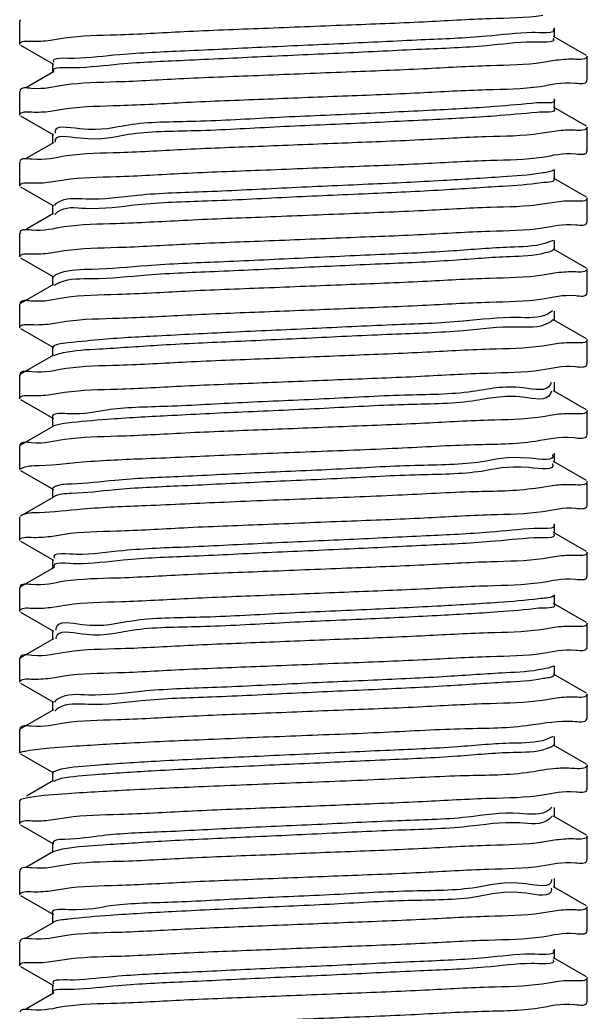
# Model space of a CAD drawing. Extents: x 1635833 to 4277885, y 16914845 to 35313750.
# Drawn here: x 2209550.2 to 2209620, y 17885296.6 to 17885418.8 of the extents above; entities that cross this region are included whole.
import ezdxf

# ---------------------------------------------------------------- set-up
doc = ezdxf.new("R2010")
doc.units = 0
doc.header["$LTSCALE"] = 1000
doc.header["$MEASUREMENT"] = 0
doc.layers.add('02___PRT_ALL_AXES', color=7, linetype='Continuous')

# ---------------------------------------------------------------- blocks, each defined once
blk = doc.blocks.new('抗震大样1')
at = {"color": 133, "linetype": 'Continuous'}
for p, q in [((2274.636346202344, -232.7814993101638), (2274.518388000317, -232.9179751425982)), ((2368.461458018515, -235.8258686561603), (2368.461458018515, -234.1642152217682)), ((2274.636397464201, -237.2086142390035), (2280.407731038053, -240.5496290263254)), ((2279.889323787298, -236.3418837999925), (2282.344727182295, -235.9455902902409)), ((2374.099636197556, -239.0126997099724), (2368.328203757294, -235.6716277182568)), ((2280.274524339009, -240.3954156229738), (2280.274524339009, -242.0570690559689)), ((2368.847419400699, -239.8809700869024), (2366.416844846681, -240.2737997525837)), ((2280.407778643072, -241.9028281196952), (2275.683763256762, -244.6377085773274)), ((2374.099584935233, -243.4398146402091), (2374.217594399583, -243.3033091467805)), ((2274.636346202344, -245.2439001109451), (2274.518388000317, -245.3803759431466)), ((2368.461458018515, -248.2882694669534), (2368.461458018515, -246.6266160225496)), ((2279.898653596174, -248.8268709541298), (2282.721189972013, -248.3804434572812)), ((2374.099636197556, -251.4751005107537), (2368.328203757294, -248.1340285192709)), ((2274.636397464201, -249.6710150397848), (2280.407731038053, -253.0120298271067)), ((2280.274524339009, -252.857816423988), (2280.274524339009, -254.5194698669948)), ((2368.836187456269, -252.3157877693884), (2365.956729105208, -252.7698394800536)), ((2280.407778643072, -254.3652289204765), (2275.683763256762, -257.1001093778759)), ((2374.099584935233, -255.9022154409904), (2374.217594399583, -255.7657099477947)), ((2274.636346202344, -257.7063009117264), (2274.518388000317, -257.842776743928)), ((2368.461458018515, -260.7506702677347), (2368.461458018515, -259.0890168235637)), ((2279.88794170646, -261.2637460518163), (2282.298624316696, -260.8738066791557)), ((2374.099636197556, -263.9375013117678), (2368.328203757294, -260.5964293200523)), ((2274.636397464201, -262.1334158405662), (2280.407731038053, -265.4744306278881)), ((2368.846149278339, -264.8031871011481), (2366.373408768792, -265.2018149832729)), ((2280.407778643072, -266.8276297212578), (2275.683763256762, -269.5625101786572)), ((2280.274524339009, -265.3202172247693), (2280.274524339009, -266.9818706675433)), ((2280.837812892161, -266.8163338736631), (2280.662682345603, -267.0098545677029)), ((2280.887278281152, -266.7702021456789), (2280.837812892161, -266.8163338736631)), ((2374.099584935233, -268.3646162417717), (2374.217594399583, -268.228110748576)), ((2274.636346202344, -270.1687017125078), (2274.518388000317, -270.3051775449421)), ((2368.247628520709, -271.5714250539895), (2366.80105032213, -272.0974639086053)), ((2368.461458018515, -273.2130710687488), (2368.461458018515, -271.551417624345)), ((2279.889142333064, -273.7298115999438), (2282.351433574222, -273.3322967290878)), ((2374.099614053965, -276.3998893138487), (2368.328226604965, -273.0588433295488)), ((2274.636397464201, -274.5958166415803), (2280.407731038053, -277.9368314286694)), ((2368.846017839387, -277.2649647824001), (2366.367736923043, -277.6646348540671)), ((2280.274524339009, -277.7826180255506), (2280.274524339009, -279.4442714683246)), ((2280.407755798195, -279.2900437307544), (2274.636368343141, -282.6310897150543)), ((2280.767693194561, -279.3575357338414), (2280.567156010773, -279.4940308774821)), ((2280.836154437158, -279.3168278806843), (2280.767693194561, -279.3575357338414)), ((2374.099584935233, -280.8270170425531), (2374.217594399583, -280.6905115393456)), ((2274.636368343141, -282.6310897150543), (2274.518388000317, -282.7675783457235)), ((2368.112719458062, -283.9396316662896), (2367.345766073558, -284.4609567364678)), ((2368.461458018515, -285.6754718695302), (2368.461458018515, -284.0138184251264)), ((2279.897811222821, -286.2110005433206), (2282.668038333766, -285.7714997271542)), ((2374.099614053965, -288.86229011463), (2368.328226604965, -285.5212441303302)), ((2274.636397464201, -287.0582174323499), (2280.407731038053, -290.3992322296835)), ((2280.274524339009, -290.2450188263319), (2280.274524339009, -291.906672259327)), ((2368.845616216771, -289.7264417477418), (2366.353587364312, -290.12808042299)), ((2280.407755798195, -291.7524445315357), (2274.636368343141, -295.0934905156028)), ((2280.739924349356, -291.7253540537786), (2280.461635740008, -291.8496699007228)), ((2374.099584935233, -293.2894178333227), (2374.217594399583, -293.1529123401269)), ((2274.636368343141, -295.0934905156028), (2274.518388000317, -295.2299791469704)), ((2367.894515989814, -296.5147260127123), (2367.783632359002, -296.8244496090338)), ((2368.461458018515, -298.1378726607654), (2368.461458018515, -296.4762192259077)), ((2279.890646005981, -298.6571419804823), (2282.39343485795, -298.2539965212345)), ((2367.925885554869, -298.0381844302174), (2367.783632359002, -298.4861030534375)), ((2374.099614053965, -301.3246909154113), (2368.328226604965, -297.9836449311115)), ((2274.636397464201, -299.5206182333641), (2280.407731038053, -302.8616330304649)), ((2280.274524339009, -302.7074196271133), (2280.274524339009, -304.3690730603412)), ((2368.838897696696, -302.1734668174759), (2366.094905724749, -302.609432460973)), ((2280.407755798195, -304.2148453323171), (2274.636368343141, -307.5558913168497)), ((2280.6684241076, -304.091017881874), (2280.39820095757, -304.1972872209735)), ((2374.099584935233, -305.7518186343368), (2374.217594399583, -305.6153131409083)), ((2274.636368343141, -307.5558913168497), (2274.518388000317, -307.6923799477518)), ((2374.099614053965, -313.7870917164255), (2368.328226604965, -310.4460457318928)), ((2368.461458018515, -310.6002734613139), (2368.461458018515, -308.9386200269219)), ((2274.636397464201, -311.9830190339126), (2280.407731038053, -315.3240338312462)), ((2277.884332533926, -311.1134628702421), (2280.06178243598, -311.0033678631298)), ((2280.06178243598, -311.0033678631298), (2280.945149140898, -310.9350905702449)), ((2368.090515655, -310.8050181595609), (2368.113560503349, -310.8495958831627)), ((2280.362740982324, -315.0443338062614), (2280.274524339009, -315.1698204281274)), ((2280.274524339009, -315.1698204281274), (2280.274524339009, -316.8314738611225)), ((2368.819494238589, -314.58577150153), (2365.126194795594, -315.1404786519706)), ((2280.407755798195, -316.6772461216897), (2274.636368343141, -320.0182921176311)), ((2374.099584935233, -318.214219435351), (2374.217594399583, -318.0777139419224)), ((2274.636368343141, -320.0182921176311), (2274.618120773695, -320.0292941266671)), ((2368.461458018515, -323.0626742623281), (2368.461458018515, -321.4010208176915)), ((2274.636397464201, -324.4454198351596), (2280.407731038053, -327.7864346220158)), ((2279.890122543555, -323.5802134275436), (2282.37165726861, -323.1804054421373)), ((2374.099614053965, -326.2494925172068), (2368.328226604965, -322.9084465214983)), ((2280.274524339009, -327.632221218897), (2280.274524339009, -329.2938746619038)), ((2368.848486975301, -327.1202032398432), (2366.45359854307, -327.5078796960879)), ((2280.407755798195, -329.1396469227038), (2274.636368343141, -332.4806929184124)), ((2374.099584935233, -330.6766202361323), (2374.217594399583, -330.5401147427037)), ((2274.636368343141, -332.4806929184124), (2274.518388000317, -332.6171815393027)), ((2368.461458018515, -335.5250750631094), (2368.461458018515, -333.8634216187056)), ((2279.900823382195, -336.0695414827205), (2282.82205142593, -335.6099669851828)), ((2374.099614053965, -338.7118933179881), (2368.328226604965, -335.3708473222796)), ((2274.636397464201, -336.9078206359409), (2280.407731038053, -340.2488354227971)), ((2280.274524339009, -340.0946220196784), (2280.274524339009, -341.7562754626852)), ((2368.838393175509, -339.5585067761131), (2366.057049148716, -339.9993850158062)), ((2280.407755798195, -341.6020477234852), (2274.636368343141, -344.9430937191937)), ((2280.853033969644, -341.4700598509517), (2280.838139076252, -341.6237606762443)), ((2374.099584935233, -343.1390210371464), (2374.217594399583, -343.0025155434851)), ((2274.636368343141, -344.9430937191937), (2274.518388000317, -345.079582340084)), ((2368.461458018515, -347.9874758638907), (2368.461458018515, -346.3258224197198)), ((2279.888900730293, -348.5027383037377), (2282.331842472777, -348.1081509073265)), ((2374.099614053965, -351.1742941187695), (2368.328226604965, -347.8332481230609)), ((2274.636397464201, -349.3702214367222), (2280.407731038053, -352.7112362235785)), ((2368.846890582703, -352.0414206951391), (2366.398970855866, -352.4367303708568)), ((2280.407755798195, -354.0644485242665), (2274.636368343141, -357.4054945087992)), ((2280.274524339009, -352.5570228206925), (2280.274524339009, -354.2186762634665)), ((2280.853410418145, -354.1232607141137), (2280.676997781266, -354.3006369816139)), ((2280.90570776118, -354.0768199518789), (2280.853410418145, -354.1232607141137)), ((2374.099584935233, -355.6014218376949), (2374.217594399583, -355.4649163444992)), ((2274.636368343141, -357.4054945087992), (2274.518388000317, -357.5419831408653)), ((2368.203163795173, -358.7628300352953), (2367.04334668396, -359.2926240267698)), ((2368.461458018515, -360.4498766649049), (2368.461458018515, -358.7882232205011)), ((2276.229037911166, -361.17499837582), (2279.862776463386, -360.7533901638817)), ((2279.862776463386, -360.7533901638817), (2282.935007465538, -360.5266608770471)), ((2374.099614053965, -363.6366949083749), (2368.328226604965, -360.2956489354838)), ((2274.636397464201, -361.8326222375035), (2280.407731038053, -365.1736370245926)), ((2275.294539925177, -361.3587170136161), (2275.433979650028, -361.3278602005448)), ((2275.433979650028, -361.3278602005448), (2276.229037911166, -361.17499837582)), ((2281.787645445671, -364.4983052632306), (2280.274524339009, -365.0194236214738)), ((2280.274524339009, -365.0194236214738), (2280.274524339009, -366.6810770644806)), ((2281.787645445671, -366.1599586964585), (2280.784426170867, -366.5149711647537)), ((2280.407778643072, -366.5268361179624), (2275.683763256762, -369.2617165741976)), ((2280.710768145975, -366.5549487629905), (2280.516842304263, -366.6773503960576)), ((2280.784426170867, -366.5149711647537), (2280.710768145975, -366.5549487629905)), ((2374.099584935233, -368.0638226387091), (2374.217594399583, -367.9273171450477)), ((2274.636346202344, -369.867908109678), (2274.518388000317, -370.0043839418795)), ((2276.229037911166, -369.4832655838691), (2274.623442384414, -369.8458973094821)), ((2368.018213876523, -371.1728794558439), (2367.543222969398, -371.6561168995686)), ((2368.461458018515, -372.9122774656862), (2368.461458018515, -371.2506240212824)), ((2279.899597584736, -373.4523845755029), (2282.747263227124, -373.0025651478209)), ((2368.103554026689, -372.7064683509525), (2367.543222969398, -373.317770332098)), ((2374.099636197556, -376.0991085092537), (2368.328203757294, -372.758036517771)), ((2274.636397464201, -374.2950230382849), (2280.407731038053, -377.6360378256068)), ((2280.274524339009, -377.481824422488), (2280.274524339009, -379.143477865262)), ((2368.846502915956, -376.9652975369245), (2366.385250002611, -377.3625469522085)), ((2280.407778643072, -378.9892369189765), (2275.683763256762, -381.7241173752118)), ((2280.708147468045, -378.925641156733), (2280.43329055002, -379.0380068181548)), ((2374.099584935233, -380.5262234397233), (2374.217594399583, -380.3897179460619)), ((2274.636346202344, -382.3303089104593), (2274.518388000317, -382.4667847426608)), ((2368.461458018515, -385.3746782550588), (2368.461458018515, -383.7130248220637)), ((2279.891361013055, -385.8955961859319), (2282.419352119789, -385.4888919314835)), ((2367.917630047537, -385.4581107110716), (2367.93575884914, -385.6812632151414)), ((2367.930433502421, -383.9020852183457), (2367.93575884914, -384.0196097719017)), ((2374.099636197556, -388.561509310035), (2368.328203757294, -385.2204373185523)), ((2274.636397464201, -386.757423839299), (2280.407731038053, -390.0984386263881)), ((2280.274524339009, -389.9442252232693), (2280.274524339009, -391.6058786562644)), ((2368.840167325456, -389.4133923838381), (2366.148939869832, -389.8423024695367)), ((2280.407778643072, -391.4516377199907), (2275.683763256762, -394.1865181759931)), ((2280.639319873415, -391.276310387766), (2280.367230312899, -391.3917182036676)), ((2374.099584935233, -392.9886242405046), (2374.217594399583, -392.852118747076)), ((2274.636346202344, -394.7927097112406), (2274.518388000317, -394.929185543675)), ((2374.099636197556, -401.0239101110492), (2368.328203757294, -397.6828381195664)), ((2368.461458018515, -397.837079056073), (2368.461458018515, -396.1754256228451)), ((2274.636397464201, -399.2198246400803), (2280.407731038053, -402.5608394274022)), ((2279.889665712137, -398.3543177528773), (2282.362990415655, -397.9554504768457)), ((2280.274524339009, -402.4066260242835), (2280.274524339009, -404.0682794670574)), ((2368.84554268932, -401.8861144501716), (2366.326316099614, -402.2916988036595)), ((2280.407778643072, -403.914038520772), (2275.683763256762, -406.6489189767744)), ((2374.099584935233, -405.4510250412859), (2374.217594399583, -405.3145195478573))]:
    blk.add_line(p, q, dxfattribs=at)
blk.add_lwpolyline([(2274.518388000317, -311.8465135407168), (2274.543326219078, -311.7837717500515), (2274.618120773695, -311.7210269290954)], dxfattribs=at)
for points, start_tangent, end_tangent in [([(2282.344727182295, -235.9455902918708), (2291.520638441667, -235.3833928324748), (2303.336366925389, -234.8203847997356), (2317.273463592865, -234.2397525438573), (2331.931290561799, -233.6544077366125), (2345.475083494559, -233.0893190333154), (2357.218054364435, -232.5294809010811), (2366.416844846215, -231.9655325438362)], (0.9890972036691867, 0.1472641222219304), (0.9890759299644034, 0.1474069359462122)), ([(2364.540655664168, -235.0069853244349), (2356.541284144856, -235.6576954624616), (2345.110063058324, -236.3084056363441), (2331.466333922464, -236.9591157762334), (2317.065441241022, -237.6098259037826), (2303.443494386971, -238.260536077898), (2292.053514454979, -238.9112462177873), (2284.110443829093, -239.5619563893415)], (-0.9997760764606713, -0.02116121303012169), (-0.9995723843773046, -0.02924121047887741)), ([(2368.261966720689, -234.3658829601482), (2364.540655664168, -235.0069853244349)], (0.5821163335390139, -0.8131055123580798), (-0.9997760763929923, -0.02116121622766091)), ([(2274.518388001248, -237.0721087481361), (2276.516510975547, -236.508628726704)], (0, 1), (0.9993588936060354, -0.03580225929352592)), ([(2276.516510975547, -236.508628726704), (2279.889323787764, -236.3418838013895)], (0.9993588934402226, -0.03580226392191271), (0.9907020124041775, 0.1360497064249425)), ([(2364.540655664168, -236.6686387681402), (2356.541284144856, -237.3193488956895), (2345.110063058324, -237.9700590795837), (2331.466333922464, -238.6207692075986), (2317.065441241022, -239.2714793372434), (2303.443494386971, -239.9221895232331), (2292.053514454979, -240.5728996486869), (2284.110443829093, -241.2236098309513)], (-0.9997760764608277, -0.02116121302273047), (-0.9995723843773046, -0.02924121047887741)), ([(2368.243172962219, -236.0029482909013), (2368.254903488327, -236.0179285958875), (2364.540655664168, -236.6686387681402)], (0.6299988474167019, -0.7765960676269404), (-0.99977607639767, -0.02116121600666345)), ([(2284.110443829093, -239.5619563893415), (2280.461551160552, -240.2126665292308), (2280.473774242681, -240.2277679159306)], (-0.9995723844755482, -0.02924120712055153), (0.6438173871839035, -0.7651791763761555)), ([(2366.416844846215, -240.2737997523509), (2357.218054364435, -240.8377480977215), (2345.475083494559, -241.3975862299558), (2331.931290561799, -241.9626749351155), (2317.273463592865, -242.5480197265279), (2303.336366925389, -243.1286520063877), (2291.520638441667, -243.691660030745), (2282.344727182295, -244.2538574985228)], (-0.9890759299644034, -0.1474069359462122), (-0.9890972036691867, -0.1472641222219304)), ([(2372.227338441182, -239.7115377187729), (2368.847419401165, -239.8809700885322)], (-0.999373912393756, 0.03538054870684964), (-0.9905917663303667, -0.1368501095304065)), ([(2374.217594399117, -239.149175544735), (2372.227338441182, -239.7115377187729)], (0, -1), (-0.9993739121795636, 0.03538055475701483)), ([(2284.110443829093, -241.2236098309513), (2280.455974320881, -241.8669842572417)], (-0.9995723844075602, -0.02924120944463444), (0.5967673869956377, -0.8024142856519934)), ([(2282.344727182295, -244.2538574985228), (2276.516510975547, -244.8168959210161), (2274.542985620908, -245.2136517816689)], (-0.9890972034897326, -0.1472641234272299), (-0.3082210535364762, -0.9513147650262056)), ([(2365.956729106139, -244.4615722722374), (2372.135156388395, -243.8786372905597), (2374.194449479226, -243.4688224084675)], (0.9892856399082642, 0.14599288568727), (0.2924155539596858, 0.9562913488066543)), ([(2282.721189972479, -248.3804434582125), (2292.080083214212, -247.8163909972645), (2303.78903040057, -247.2629658218939), (2317.300357868429, -246.7010723033454), (2331.239042413421, -246.1446457561105), (2344.767502775881, -245.5826851129532), (2356.499217814766, -245.029595922213), (2365.956729106139, -244.4615722722374)], (0.9892788768604859, 0.1460387065050078), (0.9892856402867004, 0.1459928831228889)), ([(2365.396749445703, -247.3704781637061), (2358.004218499176, -248.0211883359589), (2347.023790239822, -248.6718984656036), (2333.626721133944, -249.322608635528), (2319.242045067716, -249.9733187754173), (2305.404141631909, -250.624028905062), (2293.589067427441, -251.2747390910517), (2285.057108732406, -251.9254492165055), (2280.718349481933, -252.5761593906209), (2280.75244087819, -252.693592143245)], (-0.9954687873155145, -0.09508887148651662), (0.3249744897665702, -0.9457227823209915)), ([(2368.423606135882, -246.7396149411798), (2365.396749445703, -247.3704781637061)], (0.3967487021122412, -0.917927266929277), (-0.9954687873262993, -0.09508887137361166)), ([(2274.518388001248, -249.5345095482189), (2276.595458954107, -248.959928518394)], (0, 1), (0.9991805319840339, -0.04047548028254997)), ([(2276.595458954107, -248.959928518394), (2279.898653596174, -248.8268709562253)], (0.9991805324162184, -0.04047546961361127), (0.9922365119568609, 0.1243652055025136)), ([(2365.396749445703, -249.0321315969341), (2358.004218499176, -249.6828417668585), (2347.023790239822, -250.3335519065149), (2333.626721133944, -250.9842620787676), (2319.242045067716, -251.6349722205196), (2305.404141631909, -252.2856823503971), (2293.589067427441, -252.9363925345242), (2285.057108732406, -253.5871026520617), (2280.718349481933, -254.2378128343262)], (-0.99546878730396, -0.09508887160747768), (0.2256190875861308, -0.9742155959112963)), ([(2368.390997640323, -248.3539331895299), (2368.412839119323, -248.3814214670565), (2365.396749445703, -249.0321315969341)], (0.6817669676156984, -0.731569410150599), (-0.995468787395526, -0.09508887064888778)), ([(2365.956729106139, -252.7698394788895), (2356.499217814766, -253.3378631188534), (2344.767502775881, -253.8909523114562), (2331.239042413421, -254.4529129629955), (2317.300357868429, -255.0093395099975), (2303.78903040057, -255.5712330185343), (2292.080083214212, -256.1246582083404), (2282.721189972479, -256.6887106548529)], (-0.9892856402867004, -0.1459928831228889), (-0.9892788768604859, -0.1460387065050078)), ([(2372.135156388395, -252.186904491391), (2368.836187456734, -252.3157877675258)], (-0.9991618242082682, 0.04093469243570921), (-0.9924518245313679, -0.1226351335644033)), ([(2374.217594399117, -251.6115763448179), (2372.135156388395, -252.186904491391)], (0, -1), (-0.999161824196235, 0.04093469272942157)), ([(2280.718349481933, -254.2378128343262), (2280.728408675175, -254.2775969693903)], (0.2256187286341052, -0.9742156790411095), (0.2636424767082778, -0.9646204665437725)), ([(2366.373408768792, -256.893547787331), (2372.214309254196, -256.3299223291688), (2374.193070888985, -255.9324104236439)], (0.989126456175004, 0.1470675140698241), (0.3073552083311136, 0.9515948591242693)), ([(2282.721189972479, -256.6887106548529), (2276.595458954107, -257.2681957150344), (2274.541614716873, -257.6772301171441)], (-0.9892788768887124, -0.146038706313798), (-0.2933728185166958, -0.9559981115857761)), ([(2282.29862431623, -260.8738066812512), (2291.468715715688, -260.310942586977), (2303.191741843708, -259.7515381092671), (2316.806122899055, -259.1833533779718), (2331.523348161485, -258.5956207341515), (2345.459340285044, -258.0148120496888), (2357.23714726232, -257.4532722609583), (2366.373408768792, -256.893547787331)], (0.989078931936235, 0.1473867918094323), (0.9891264559633633, 0.1470675154932482)), ([(2366.150839262176, -259.7339710248634), (2359.383527901489, -260.3846811647527), (2348.881191563327, -261.0353913388681), (2335.764089716133, -261.686101476429), (2321.431392826606, -262.3368116465863), (2307.411935970187, -262.9875217764638), (2295.201141696889, -263.6382319182158), (2286.101506731007, -264.2889420902357), (2281.083667727653, -264.9396522298921), (2280.609832544811, -265.4426405779086)], (-0.9860991295741305, -0.1661580773033382), (-0.342962880977867, -0.9393489566031153)), ([(2368.318010136485, -259.2235745317303), (2366.150839262176, -259.7339710248634)], (-0.8868423973597268, -0.4620720314466704), (-0.9860991302470998, -0.1661580733094639)), ([(2274.518388001248, -261.9969103480689), (2276.50246917503, -261.4354271010961)], (0, 1), (0.9993860122802993, -0.03503710117120839)), ([(2276.50246917503, -261.4354271010961), (2279.887941706926, -261.2637460527476)], (0.9993860124937332, -0.035037095083296), (0.9904994861067583, 0.1375164281904082)), ([(2366.150839262176, -261.3956244704314), (2359.383527901489, -262.0463346103206), (2348.881191563327, -262.6970447802451), (2335.764089716133, -263.3477549199015), (2321.431392826606, -263.9984650921542), (2307.411935970187, -264.6491752217989), (2295.201141696889, -265.2998853516765), (2286.101506731007, -265.9505955332424), (2281.083667727653, -266.60130566312), (2280.887278282084, -266.7702021438163)], (-0.9860991295929058, -0.1661580771919133), (-0.7385706894060863, -0.6741760428480223)), ([(2368.460764236283, -260.7505786209367), (2366.150839262176, -261.3956244704314)], (-0.1309324178319036, -0.9913912960888309), (-0.9860991300666899, -0.1661580743801435)), ([(2372.214309254196, -264.6381895358209), (2368.846149277408, -264.8031871002167)], (-0.9993490463968971, 0.03607607885583237), (-0.9907751656131373, -0.1355159444650725)), ([(2374.217594399117, -264.0739771449007), (2372.214309254196, -264.6381895358209)], (0, -1), (-0.9993490465841751, 0.0360760736680164)), ([(2366.373408768792, -265.2018149839714), (2357.23714726232, -265.7615394575987), (2345.459340285044, -266.3230792463291), (2331.523348161485, -266.9038879447617), (2316.806122899055, -267.4916205746122), (2303.191741843708, -268.0598053201102), (2291.468715715688, -268.6192097952589), (2282.29862431623, -269.1820738778915)], (-0.9891264559633633, -0.1470675154932482), (-0.989078931936235, -0.1473867918094323)), ([(2366.367736923043, -269.3563676497433), (2372.214475624263, -268.7922995407134), (2374.193071387708, -268.3948108917102)], (0.9890776439875281, 0.1473954346785568), (0.307350572692465, 0.9515963563747046)), ([(2282.29862431623, -269.1820738778915), (2276.50246917503, -269.7436942977365), (2274.543238152284, -270.1382416065317)], (-0.989078931845809, -0.1473867924162605), (-0.3109321065670861, -0.9504321254596534)), ([(2282.351433575153, -273.3322967300192), (2291.697992361616, -272.7612331830896), (2303.593562921043, -272.1963147502393), (2317.458210376091, -271.6195305041037), (2331.867432638071, -271.0441804565489), (2345.310057632159, -270.4837632002309), (2357.111287938897, -269.9223241533618), (2366.367736923043, -269.3563676497433)], (0.9890479809424422, 0.1475943474313255), (0.9890776436100726, 0.1473954372114232)), ([(2366.80105032213, -272.0974639086053), (2360.675783149432, -272.74817403825), (2350.677649174351, -273.3988841781393), (2337.873125771992, -274.0495943501592), (2323.628041386604, -274.7003044798039), (2309.461885754485, -275.3510146616027), (2296.88572931895, -276.0017247912474), (2287.241041197907, -276.652434921125), (2281.556597602554, -277.3031450910494), (2280.452110147569, -277.9378523086198)], (-0.9629241876543503, -0.269772142428031), (-0.6581363922549929, -0.7528987243909915)), ([(2274.518388001248, -274.45931113814), (2276.505549459718, -273.8973893034272)], (0, 1), (0.9993722644912418, -0.03542706543940112)), ([(2276.505549459718, -273.8973893034272), (2279.889142333996, -273.7298116004094)], (0.9993722642955957, -0.03542707095843935), (0.9907171897831812, 0.135939140309611)), ([(2366.80105032213, -273.7591173416004), (2360.675783149432, -274.4098274814896), (2350.677649174351, -275.0605376111344), (2337.873125771992, -275.7112477810588), (2323.628041386604, -276.361957920948), (2309.461885754485, -277.0126680932008), (2296.88572931895, -277.6633782349527), (2287.241041197907, -278.3140883645974), (2281.556597602554, -278.9647985366173), (2280.836154437158, -279.3168278806843)], (-0.9629241875915456, -0.2697721426522056), (-0.8651045923972853, -0.5015915113048933)), ([(2368.378485263791, -273.1345427755732), (2366.80105032213, -273.7591173416004)], (-0.6873871488784676, -0.7262912002473466), (-0.9629241853761952, -0.2697721505596729)), ([(2372.214475624263, -277.1005667373538), (2368.84601783799, -277.2649647854269)], (-0.9993475190223822, 0.03611836407991741), (-0.9908070255329743, -0.1352828080522442)), ([(2374.217594399117, -276.5363779463805), (2372.214475624263, -277.1005667373538)], (0, -1), (-0.9993475190277129, 0.03611836393242209)), ([(2366.367736923043, -277.6646348522045), (2357.111287938897, -278.2305913520977), (2345.310057632159, -278.7920304110739), (2331.867432638071, -279.352447663201), (2317.458210376091, -279.9277977007441), (2303.593562921043, -280.5045819592196), (2291.697992361616, -281.0695003813598), (2282.351433575153, -281.6405639387667)], (-0.9890776436100726, -0.1473954372114232), (-0.9890479809424422, -0.1475943474313255)), ([(2366.353587363847, -281.8198132179677), (2372.210688255727, -281.2552371011116), (2374.193139059935, -280.8571545304731)], (0.9890765637374456, 0.1474026833722057), (0.3066224306444909, 0.951831227175104)), ([(2282.351433575153, -281.6405639387667), (2276.505549459718, -282.2056565000676), (2274.5431745518, -282.6006784634665)], (-0.9890479806450267, -0.1475943494243432), (-0.3102230438565716, -0.9506638012780142)), ([(2282.668038333301, -285.7714997278526), (2291.96286610933, -285.2097229540814), (2303.836504090112, -284.648094849661), (2317.507463319693, -284.0799525983166), (2331.602938329335, -283.5172220356762), (2345.241921409499, -282.9491504556499), (2357.079248895403, -282.3864149828441), (2366.353587363847, -281.8198132179677)], (0.9892400474388504, 0.1463014987728457), (0.9890765641663136, 0.1474026804944878)), ([(2367.345766073558, -284.4609567378648), (2361.877771532163, -285.111666909419), (2352.408696835861, -285.7623770390637), (2339.948585918639, -286.413087178953), (2325.826529608574, -287.0637973530684), (2311.548894431908, -287.714507491095), (2298.638642178848, -288.3652176649775), (2288.47287914902, -289.0159277946223), (2282.135963357519, -289.6666379345115), (2280.324290696066, -290.2885552309453)], (-0.8778189039814476, -0.4789926636315114), (-0.6584261785602219, -0.7526453131366614)), ([(2367.345766073558, -286.1226101710927), (2361.877771532163, -286.7733203549869), (2352.408696835861, -287.4240304846317), (2339.948585918639, -288.0747406245209), (2325.826529608574, -288.7254507965408), (2311.548894431908, -289.3761609364301), (2298.638642178848, -290.0268710963428), (2288.47287914902, -290.6775812362321), (2282.135963357519, -291.3282913658768), (2280.739924349822, -291.7253540561069)], (-0.8778189038066154, -0.4789926639519148), (-0.9346315802151818, -0.3556175041592754)), ([(2368.217579053715, -285.4878220087849), (2367.345766073558, -286.1226101710927)], (-0.6098141861233509, -0.7925444204602762), (-0.8778189107874771, -0.4789926511585408)), ([(2274.518388001248, -286.92171193799), (2276.598382548895, -286.3467238135636)], (0, 1), (0.9991855941158476, -0.04035032232040955)), ([(2276.598382548895, -286.3467238135636), (2279.897811224684, -286.2110005444847)], (0.9991855941465294, -0.04035032156064249), (0.992062334202852, 0.1257470677828675)), ([(2372.210688255727, -289.5635042875074), (2368.845616216306, -289.7264417479746)], (-0.9993397214999168, 0.0363334698655246), (-0.990869445089201, -0.1348248596832912)), ([(2374.217594399117, -288.9987787464634), (2372.210688255727, -289.5635042875074)], (0, -1), (-0.9993397214908253, 0.03633347011558355)), ([(2366.353587363847, -290.1280804246198), (2357.079248895403, -290.6946821794845), (2345.241921409499, -291.2574176522903), (2331.602938329335, -291.8254892323166), (2317.507463319693, -292.3882198049687), (2303.836504090112, -292.9563620463014), (2291.96286610933, -293.5179901507217), (2282.668038333301, -294.0797669366002)], (-0.9890765641663136, -0.1474026804944878), (-0.9892400474388504, -0.1463014987728457)), ([(2282.668038333301, -294.0797669366002), (2276.598382548895, -294.6549910202157), (2274.541592409369, -295.0644359146245)], (-0.9892400474208795, -0.1463014988943606), (-0.2930971692663413, -0.9560826582299554)), ([(2282.393434858415, -298.2539965240285), (2291.674200809095, -297.6872884491459), (2303.535811532754, -297.1236449261196), (2317.181187947746, -296.5554663427174), (2331.279598182533, -295.9926196185406), (2344.947645864449, -295.4244257523678), (2356.815367069561, -294.8626879765652), (2366.094894258771, -294.3011660918128)], (0.989081530123836, 0.1473693549144164), (0.9892352233687107, 0.1463341137488355)), ([(2366.094894258771, -294.3011660918128), (2372.146598492749, -293.7266465441789), (2374.194236287847, -293.3186120125465)], (0.9892352234591898, 0.1463341131371861), (0.2947372675691037, 0.955578329131578)), ([(2367.783632359002, -296.8244496088009), (2362.986504639033, -297.4751597389113), (2354.070030864328, -298.1258699228056), (2341.985310306773, -298.7765800524503), (2328.021391684655, -299.4272901802324), (2313.667773458175, -300.0780003643595), (2300.455522299744, -300.728710494237), (2289.793957979884, -301.379420675803), (2282.820324592292, -302.0301308056805), (2280.278483147267, -302.6808409336954), (2280.286028173752, -302.7015418088995)], (-0.4168822597033075, -0.9089604950407163), (0.4549932418055072, -0.890494890446495)), ([(2274.518388001248, -299.3841127397027), (2276.527287669946, -298.8191048852168)], (0, 1), (0.9993350630205587, -0.03646137432538495)), ([(2276.527287669946, -298.8191048852168), (2279.890646005049, -298.6571419818792)], (0.9993350627602181, -0.03646138146081421), (0.9909149468841469, 0.1344900295248248)), ([(2367.783632359002, -298.4861030546017), (2362.986504639033, -299.1368131842464), (2354.070030864328, -299.7875233558007), (2341.985310306773, -300.4382334840484), (2328.021391684655, -301.0889436237048), (2313.667773458175, -301.7396537996829), (2300.455522299744, -302.3903639374766), (2289.793957979884, -303.0410741071682), (2282.820324592292, -303.691784249153), (2280.668424108066, -304.091017883271)], (-0.416882259434011, -0.9089604951642254), (-0.9552979801431081, -0.2956446670151487)), ([(2374.217594399117, -301.4611795465462), (2372.146601526532, -302.0349133347627)], (0, -1), (-0.9992037105656414, 0.03989918284694659)), ([(2366.094905723352, -302.6094324612059), (2356.815390750766, -303.1709539261647), (2344.947680633981, -303.7326914544683), (2331.279657793697, -304.3008844514843), (2317.181937518995, -304.8637033845298), (2303.542237768415, -305.4316306882538), (2291.678182837553, -305.9953457959928), (2282.393990181852, -306.5622227655258)], (-0.9892352226390768, -0.1463341186812438), (-0.9890806255052664, -0.1473754262084115)), ([(2372.146601526532, -302.0349133347627), (2368.838897695299, -302.1734668198042)], (-0.999203710212874, 0.03989919168137241), (-0.9919446009894003, -0.1266724459698307)), ([(2282.393990181852, -306.5622227655258), (2276.527245837729, -307.1273780220654), (2274.542797563132, -307.5257976860739)], (-0.9890806254299321, -0.1473754267140024), (-0.3061687874804029, -0.9519772442515525)), ([(2280.945149142761, -310.9350905697793), (2285.512447222136, -310.5037155726459), (2296.740325838793, -309.8960450892337), (2310.43598816311, -309.292732742615), (2325.651912679896, -308.6798220700584), (2340.937138446607, -308.0588623804506), (2354.432369017508, -307.4468581438996), (2365.126194795594, -306.8322114560287)], (0.996555748665062, 0.08292550755116193), (0.9891391139754054, 0.1469823567777787)), ([(2365.126194795594, -306.8322114560287), (2371.911674468312, -306.2209560007323), (2374.197603129316, -305.7779184838291)], (0.9891391142418161, 0.1469823549849282), (0.2573096328451628, 0.9663290085913222)), ([(2368.113560503349, -309.1879424401559), (2363.999226078391, -309.8386526121758), (2355.657520972192, -310.4893627520651), (2343.978235214483, -311.1400729236193), (2330.207170830574, -311.790783051867), (2315.813254850451, -312.4414931915235), (2302.331852514762, -313.0922033675015), (2291.200993315782, -313.7429134971462), (2283.607979851309, -314.3936236791778)], (0.4328371703456462, -0.9014721204602913), (-0.9996410622340565, -0.026790794978266)), ([(2274.61812077323, -311.7210269302595), (2277.884332534391, -311.1134628711734)], (0.8463494202165814, 0.5326280680728874), (0.9996209850423927, 0.02752973415920738)), ([(2368.113560503349, -310.8495958833955), (2363.999226078391, -311.5003060556483), (2355.657520972192, -312.1510161829647), (2343.978235214483, -312.8017263691872), (2330.207170830574, -313.4524364969693), (2315.813254850451, -314.1031466347631), (2302.331852514762, -314.753856810974), (2291.200993315782, -315.4045669385232), (2283.607979851309, -316.0552771105431)], (0.4328371708613394, -0.9014721202126841), (-0.9996410622340565, -0.026790794978266)), ([(2374.217594399117, -313.9235803505871), (2371.911674468312, -314.5292231973726)], (0, -1), (-0.9986446526485125, 0.05204668804575305)), ([(2365.126194795594, -315.1404786526691), (2354.432369017508, -315.75512534054), (2340.937138446607, -316.3671295912936), (2325.651912679896, -316.988089278806), (2310.43598816311, -317.6009999392554), (2296.740325838793, -318.204312285874), (2285.512447222136, -318.8119827692863), (2277.884332534391, -319.4217300775927)], (-0.989139113979483, -0.1469823567503373), (-0.9996209850070925, -0.02752973544097335)), ([(2283.607979851309, -314.3936236791778), (2280.362740982324, -315.0443338050973)], (-0.9996410621936114, -0.02679079648738652), (-0.8148139096451633, -0.5797225997395338)), ([(2371.911674468312, -314.5292231973726), (2368.819494237658, -314.5857715024613)], (-0.9986446522501837, 0.05204669568867745), (-0.9955575547831143, -0.09415495268049684)), ([(2283.607979851309, -316.0552771105431), (2280.406559030525, -316.6754883914255)], (-0.9996410623353567, -0.02679079119846399), (-0.8266033321341741, -0.5627849778598221)), ([(2282.371657269541, -323.1804054437671), (2291.48155672662, -322.622266644612), (2303.255887068342, -322.0607237843797), (2317.209347738884, -321.4791356956121), (2331.953365293797, -320.8903246831615), (2345.593604792841, -320.3209159669932), (2357.297767703887, -319.762065773597), (2366.45359854307, -319.199612501543)], (0.989141697056184, 0.1469649725098204), (0.9890743472294746, 0.1474175554423173)), ([(2366.45359854307, -319.199612501543), (2372.236945999321, -318.6387079984415), (2374.192662498448, -318.2447570150252)], (0.9890743471119549, 0.1474175562307982), (0.3117378939435517, 0.9501681353737554)), ([(2277.884332534391, -319.4217300775927), (2274.636195366737, -320.0180126691703)], (-0.9996209851504172, -0.02752973023676988), (-0.8502726160824565, -0.5263425484798807)), ([(2364.913417993579, -322.2021454409696), (2357.167220359668, -322.8528556234669), (2345.922406002879, -323.5035657531116), (2332.378432859667, -324.1542759228032), (2317.980004701298, -324.804986064788), (2304.262968109455, -325.4556961965282), (2292.690487036947, -326.1064063787926), (2284.496970925946, -326.7571165084373)], (-0.9984921097616475, -0.05489541641826039), (-0.9999482298172526, 0.01017534693969644)), ([(2368.334028476384, -321.5505641130731), (2364.913417993579, -322.2021454409696)], (0.6286623346909286, -0.777678384000064), (-0.9984921096883094, -0.05489541775220728)), ([(2274.518388001248, -324.3089143438265), (2276.525337595958, -323.7441826453432)], (0, 1), (0.9993425790796608, -0.0362547877998485)), ([(2276.525337595958, -323.7441826453432), (2279.89012254402, -323.5802134303376)], (0.9993425791039351, -0.03625478713074174), (0.9908143387316054, 0.13522923561069)), ([(2364.913417993579, -323.8637988865376), (2357.167220359668, -324.514509068802), (2345.922406002879, -325.1652191963512), (2332.378432859667, -325.815929368604), (2317.980004701298, -326.4666394998785), (2304.262968109455, -327.1173496397678), (2292.690487036947, -327.7680598096922), (2284.496970925946, -328.4187699495815)], (-0.9984921097616475, -0.05489541641826039), (-0.9999482298172526, 0.01017534693969644)), ([(2368.318461149931, -323.1942201429047), (2368.334730273113, -323.2130887568928), (2364.913417993579, -323.8637988865376)], (0.6770251774287165, -0.7359598556494878), (-0.99849210980668, -0.05489541559916356)), ([(2284.496970925946, -328.4187699495815), (2280.556402866729, -329.0694801218342)], (-0.9999482297904384, 0.01017534957476037), (0.5313311260095454, -0.847164231146139)), ([(2284.496970925946, -326.7571165084373), (2280.556402866729, -327.4078266902361), (2280.57108760532, -327.4302634485066)], (-0.9999482298267668, 0.01017534600471663), (0.5628716612486775, -0.8265443079249617)), ([(2366.45359854307, -327.5078796981834), (2357.297767703887, -328.0703329723328), (2345.593604792841, -328.629183165729), (2331.953365293797, -329.1985918798018), (2317.209347738884, -329.7874028943479), (2303.255887068342, -330.36899098102), (2291.48155672662, -330.9305338412523), (2282.371657269541, -331.4886726404075)], (-0.9890743472294746, -0.1474175554423173), (-0.989141697056184, -0.1469649725098204)), ([(2372.236945999321, -326.9469752050936), (2368.848486975301, -327.1202032414731)], (-0.9993934389654243, 0.03482461992416942), (-0.9904305178757005, -0.1380122793829303)), ([(2374.217594399117, -326.3859811385628), (2372.236945999321, -326.9469752050936)], (0, -1), (-0.9993934387527442, 0.03482462602763848)), ([(2280.548318344168, -329.0562352931593), (2280.556402866729, -329.0694801218342)], (0.5103252216038835, -0.8599814929374626), (0.531331428261782, -0.8471640415771285)), ([(2282.371657269541, -331.4886726404075), (2276.525337595958, -332.0524498398881), (2274.54283823492, -332.450564974919)], (-0.9891416973846889, -0.1469649702988315), (-0.3066055554356777, -0.9518366631812306)), ([(2366.057049149182, -331.6911178207956), (2372.152322974056, -331.1130499041174), (2374.194159020204, -330.7058822496329)], (0.9892763686883531, 0.1460556960710048), (0.2955828036425034, 0.9553171233631466)), ([(2282.822051424999, -335.6099669872783), (2292.320880312938, -335.0406548930332), (2304.075174557511, -334.4872889530379), (2317.609845725354, -333.9254435913172), (2331.546915432904, -333.3690779793542), (2345.048417500686, -332.8072237304877), (2356.741555595305, -332.2537557147443), (2366.057049149182, -331.6911178207956)], (0.9892895340244785, 0.1459664957092225), (0.9892763686806229, 0.1460556961233643)), ([(2365.726807615254, -334.5656383247115), (2358.59537568083, -335.2163484543562), (2347.812989093829, -335.8670586266089), (2334.529779639561, -336.5177687662654), (2320.162636095192, -337.1684789380524), (2306.244067900814, -337.8191890777089), (2294.258736030199, -338.4698992397171), (2285.485087638255, -339.1206093817018), (2280.858987218235, -339.7713195071556), (2280.836119048297, -340.0851120501757)], (-0.9923445235529967, -0.1235003909887574), (0.01693148885381891, -0.9998566520682818)), ([(2368.3548914087, -334.0621269540861), (2365.726807615254, -334.5656383247115)], (-0.8579614999596072, -0.5137139910369009), (-0.9923445237989873, -0.1235003890121856)), ([(2274.518388001248, -336.7713151439093), (2276.61251541134, -336.194363065064)], (0, 1), (0.9991363865109815, -0.04155094643662171)), ([(2276.61251541134, -336.194363065064), (2279.900823383126, -336.0695414852817)], (0.9991363868182133, -0.04155093904890528), (0.9926274772305982, 0.1212051626244451)), ([(2365.726807615254, -336.2272917577066), (2358.59537568083, -336.8780018875841), (2347.812989093829, -337.5287120675202), (2334.529779639561, -338.1794221994933), (2320.162636095192, -338.8301323836204), (2306.244067900814, -339.4808425132651), (2294.258736030199, -340.1315526831895), (2285.485087638255, -340.7822628230788), (2280.858377891593, -341.4364928312134)], (-0.9923445235484183, -0.1235003910255471), (-0.1692709237659568, -0.9855695583607581)), ([(2368.430332759861, -335.5488238751423), (2368.446591786575, -335.5765816280618), (2365.726807615254, -336.2272917577066)], (0.6065978512017393, -0.7950088344901789), (-0.9923445238924165, -0.1235003882614689)), ([(2366.057049149182, -339.999385017436), (2356.741555595305, -340.5620229092892), (2345.048417500686, -341.1154909252655), (2331.546915432904, -341.6773451839108), (2317.609845725354, -342.2337107879575), (2304.075174557511, -342.7955561496783), (2292.320880312938, -343.3489220938645), (2282.822051424999, -343.918234182056)], (-0.9892763686806229, -0.1460556961233643), (-0.9892895340244785, -0.1459664957092225)), ([(2372.152322974056, -339.4213171007577), (2368.838393175974, -339.5585067772772)], (-0.999205716121721, 0.03984892557747167), (-0.9920584940057537, -0.1257773607253554)), ([(2374.217594399117, -338.8483819386456), (2372.152322974056, -339.4213171007577)], (0, -1), (-0.9992057158145448, 0.03984893327986791)), ([(2280.858377891593, -341.4364928312134), (2280.853033969644, -341.4700598528143)], (-0.1692714301358696, -0.9855694713919245), (-0.1454048099053376, -0.9893722460511982)), ([(2366.398970857263, -344.1284631742164), (2372.222123051994, -343.5656190295704), (2374.192932846956, -343.1693323438521)], (0.9890793746469968, 0.1473838208485098), (0.30883941925137, 0.951114195623468)), ([(2282.822051424999, -343.918234182056), (2276.61251541134, -344.5026302617043), (2274.541337138508, -344.9142634926829)], (-0.9892895341083549, -0.1459664951407498), (-0.290310516150945, -0.9569324972077038)), ([(2282.331842472311, -348.1081509084906), (2291.541264087427, -347.5439092777669), (2303.296468220185, -346.9837433418725), (2316.825161667541, -346.4193925790023), (2331.453896446154, -345.8352183324751), (2345.373163490091, -345.2554002304096), (2357.192012391519, -344.6924652834423), (2366.398970857263, -344.1284631742164)], (0.989080196486278, 0.1473783054545882), (0.9890793745865513, 0.1473838212541556)), ([(2366.437372706831, -346.9291311858688), (2359.938436364289, -347.5798413255252), (2349.645284206606, -348.2305514998734), (2336.655862641986, -348.8812616376672), (2322.355722652748, -349.5319717673119), (2308.270226663444, -350.1826819414273), (2295.901841344312, -350.8333920810837), (2286.569873369765, -351.4841022533365), (2281.269741800148, -352.1348123929929), (2280.582501214463, -352.7607607194223)], (-0.979140203088356, -0.2031857836958402), (-0.5517345026595938, -0.8340198070639394)), ([(2368.291940913536, -346.4117556600831), (2366.437372706831, -346.9291311858688)], (-0.8829195784921017, -0.4695242463551053), (-0.979140201909636, -0.2031857893760219)), ([(2274.518388001248, -349.2337159439921), (2276.51114047179, -348.6709987930954)], (0, 1), (0.9993683257682627, -0.03553800010044688)), ([(2276.51114047179, -348.6709987930954), (2279.888900730293, -348.5027383032721)], (0.9993683261686279, -0.03553798884173099), (0.9906451175272039, 0.1364633691490599)), ([(2366.437372706831, -348.5907846314367), (2359.938436364289, -349.2414947710931), (2349.645284206606, -349.8922049433459), (2336.655862641986, -350.5429150830023), (2322.355722652748, -351.1936252128799), (2308.270226663444, -351.8443353844341), (2295.901841344312, -352.4950455243234), (2286.569873369765, -353.1457556942478), (2281.269741800148, -353.7964658238925), (2280.905707761645, -354.0768199523445)], (-0.9791402030989446, -0.2031857836448159), (-0.7549094482392258, -0.6558290363800217)), ([(2368.433789373841, -347.9672169815749), (2366.437372706831, -348.5907846314367)], (-0.5907665132486755, -0.8068425663188591), (-0.979140201946922, -0.2031857891963431)), ([(2366.398970857263, -352.4367303708568), (2357.192012391519, -353.0007324817125), (2345.373163490091, -353.5636674370617), (2331.453896446154, -354.1434855312109), (2316.825161667541, -354.7276597735472), (2303.296468220185, -355.2920105427038), (2291.541264087427, -355.8521764723118), (2282.331842472311, -356.4164181172382)], (-0.9890793745865513, -0.1473838212541556), (-0.989080196486278, -0.1473783054545882)), ([(2372.222123051994, -351.8738862283062), (2368.846890583169, -352.0414206965361)], (-0.9993636424776096, 0.03566945603572724), (-0.9906706113875462, -0.1362781704200112)), ([(2374.217594399117, -351.3107827426866), (2372.222123051994, -351.8738862283062)], (0, -1), (-0.9993636426634173, 0.03566945082988576)), ([(2371.728230295703, -356.0943852290511), (2374.199674383737, -355.6254615965299)], (0.9981595448606003, -0.06064258407818057), (0.2335407825330075, 0.972347007448406)), ([(2282.331842472311, -356.4164181172382), (2276.51114047179, -356.9792659897357), (2274.543087271508, -357.3751567127183)], (-0.9890801964714637, -0.1473783055540092), (-0.3092840023368083, -0.9509697187074494)), ([(2282.935007466469, -360.5266608782113), (2293.87431894429, -359.8860741634853), (2307.685367029626, -359.2573568033986), (2323.041288045235, -358.6333106448874), (2338.618585168384, -358.0054818033241), (2352.748196436558, -357.3791902135126), (2364.265082861762, -356.7401154299732)], (0.9978150438002654, 0.06606919377345707), (0.9892853470461814, 0.1459948701828812)), ([(2364.265082861762, -356.7401154299732), (2371.728230295703, -356.0943852290511)], (0.9892853468461754, 0.1459948715381552), (0.9981595445701451, -0.06064258885899092)), ([(2367.043346682098, -359.2926240272354), (2361.193063302897, -359.9433342013508), (2351.414736041334, -360.5940443289001), (2338.75139602134, -361.2447545111645), (2324.553812037688, -361.8954646408092), (2310.336406977382, -362.5461747806985), (2297.615718018729, -363.1968849522527), (2287.748631214257, -363.8475950802676), (2281.787645446602, -364.4983052662574)], (-0.9412874949279878, -0.3376060602124814), (-0.9853305715818599, -0.170656569478487)), ([(2367.043346682098, -360.9542774707079), (2361.193063302897, -361.6049876322504), (2351.414736041334, -362.2556977721397), (2338.75139602134, -362.9064079462551), (2324.553812037688, -363.5571180840489), (2310.336406977382, -364.2078282115981), (2297.615718018729, -364.8585383978207), (2287.748631214257, -365.5092485256027), (2281.787645446602, -366.1599586976226)], (-0.9412874949279878, -0.3376060602124814), (-0.9853305715818599, -0.170656569478487)), ([(2368.324663646985, -360.3231005258858), (2367.043346682098, -360.9542774707079)], (-0.6797389979662505, -0.7334540848913707), (-0.9412874955725894, -0.3376060584152518)), ([(2274.518388001248, -361.6961167459376), (2274.947851636447, -361.4355725082569), (2275.294539924711, -361.3587170129176)], (0, 1), (0.9761739804950861, 0.2169893080416165)), ([(2368.808285012841, -364.4048984362744), (2364.265082861762, -365.0483826305717)], (-0.9977008039102777, -0.06777245662351179), (-0.9892853466171788, -0.1459948730898745)), ([(2371.728230295703, -364.4026524275541), (2368.808285012841, -364.4048984362744)], (-0.9981595444760587, 0.06064259040762642), (-0.9977008043943021, -0.06777244949802742)), ([(2374.217594399117, -363.7731835425366), (2371.728230295703, -364.4026524275541)], (0, -1), (-0.9981595446295815, 0.06064258788068418)), ([(2364.265082861762, -365.0483826305717), (2352.748196436558, -365.687457410153), (2338.618585168384, -366.3137490020599), (2323.041288045235, -366.9415778394323), (2307.685367029626, -367.565624000039), (2293.87431894429, -368.1943413643166), (2282.935007466469, -368.8349280748516)], (-0.9892853470461814, -0.1459948701828812), (-0.9978150438002654, -0.06606919377345707)), ([(2366.385250002611, -369.0542797539383), (2372.21873419499, -368.4909018401522), (2374.192994496319, -368.094082093332)], (0.9890743503348264, 0.147417534607458), (0.3081772435104679, 0.951328958132932)), ([(2282.935007466469, -368.8349280748516), (2276.229037909769, -369.4832655822393)], (-0.9978150437363025, -0.06606919473946281), (-0.9884677602497621, -0.1514314595677499)), ([(2282.747263226658, -373.0025651494507), (2292.109754984733, -372.4388499250636), (2303.98856245447, -371.8782659228891), (2317.664316095877, -371.3104586689733), (2331.750199204311, -370.7481043001171), (2345.369487704244, -370.1803630965296), (2357.1452064435, -369.619740042137), (2366.385250002611, -369.0542797539383)], (0.989265436547428, 0.1461297233714853), (0.9890743504155283, 0.1474175340660023)), ([(2367.543222968932, -371.6561168986373), (2362.356137296185, -372.3068270285148), (2353.116945373826, -372.9575372142717), (2340.811170035042, -373.6082473399583), (2326.751439435873, -374.2589575140737), (2312.437472040299, -374.9096676437184), (2299.396105072927, -375.560377781745), (2289.018430504948, -376.2110879516695), (2282.411410540342, -376.8617980934214), (2280.288983800448, -377.4899922376499)], (-0.7709612510812769, -0.6368820529196849), (-0.4918333693322827, -0.870689345754991)), ([(2367.543222968932, -373.3177703318652), (2362.356137296185, -373.9684804736171), (2353.116945373826, -374.619190645637), (2340.811170035042, -375.2699007855263), (2326.751439435873, -375.9206109575462), (2312.437472040299, -376.5713210850954), (2299.396105072927, -377.2220312249847), (2289.018430504948, -377.8727413970046), (2282.411410540342, -378.5234515368938), (2280.708147469442, -378.9256411578972)], (-0.7709612512953444, -0.636882052660551), (-0.9467366831128311, -0.3220087775954485)), ([(2274.518388001248, -374.1585175460204), (2276.613745368551, -373.5813948502764)], (0, 1), (0.9991483933536668, -0.041261217369178)), ([(2276.613745368551, -373.5813948502764), (2279.89959758427, -373.4523845748045)], (0.999148393309079, -0.0412612184488813), (0.992375956047134, 0.1232475633006052)), ([(2372.21873419499, -376.7991690468043), (2368.846502916887, -376.9652975378558)], (-0.9993564653798112, 0.03586997495915733), (-0.9907315133428162, -0.1358347101055299)), ([(2374.217594399117, -376.2355843447149), (2372.21873419499, -376.7991690468043)], (0, -1), (-0.9993564654833613, 0.03586997207419063)), ([(2366.385250002611, -377.3625469522085), (2357.1452064435, -377.9280072387774), (2345.369487704244, -378.48863029317), (2331.750199204311, -379.0563714967575), (2317.664316095877, -379.6187258695718), (2303.98856245447, -380.1865331218578), (2292.109754984733, -380.7471171196084), (2282.747263226658, -381.310832346091)], (-0.9890743504155283, -0.1474175340660023), (-0.989265436547428, -0.1461297233714853)), ([(2282.747263226658, -381.310832346091), (2276.613745368551, -381.8896620569285), (2274.541333232075, -382.3014863231219)], (-0.9892654367929845, -0.1461297217091224), (-0.2902916752130723, -0.9569382128967304)), ([(2282.419352120254, -385.4888919310179), (2291.725648629013, -384.9213839450385), (2303.591195852961, -384.3580256009009), (2317.215511519462, -383.7908919036854), (2331.332828211132, -383.2272864652332), (2344.992411558051, -382.6592753380537), (2356.878648856655, -382.0961745055392), (2366.148939869832, -381.5340352735948)], (0.9890855266182985, 0.147342529617905), (0.989200301770142, 0.1465699934429284)), ([(2366.148939869832, -381.5340352735948), (2372.157362351194, -380.9619488052558), (2374.194055293221, -380.555575348204)], (0.9892003017322507, 0.146569993698656), (0.2967080018734269, 0.9549682516315809)), ([(2367.935758848209, -384.0196097700391), (2363.424766812474, -384.6703198996838), (2354.747680260334, -385.3210300414357), (2342.830063676927, -385.9717402134556), (2328.943141213153, -386.6224503433332), (2314.568198238034, -387.2731605253648), (2301.238576149102, -387.9238706552424), (2290.376114397775, -388.5745807948988), (2283.139486303553, -389.2252909648232), (2280.30060594622, -389.8760010947008), (2280.320465942845, -389.9048160298262)], (-0.0005976517211158, -0.9999998214061943), (0.6510836495133311, -0.7590059824114708)), ([(2274.518388001248, -386.6209183458705), (2276.53394043399, -386.0549693172798)], (0, 1), (0.9993211858417345, -0.03683975472054358)), ([(2276.53394043399, -386.0549693172798), (2279.891361012589, -385.8955961866304)], (0.9993211857859854, -0.03683975623280007), (0.991027158654703, 0.1336606554255441)), ([(2367.935758848209, -385.6812632153742), (2363.424766812474, -386.3319733452518), (2354.747680260334, -386.9826834748965), (2342.830063676927, -387.6333936566953), (2328.943141213153, -388.28410378634), (2314.568198238034, -388.9348139562644), (2301.238576149102, -389.5855240961537), (2290.376114397775, -390.2362342257984), (2283.139486303553, -390.8869443980511)], (-0.0005976514459417908, -0.9999998214063587), (-0.993709052245426, -0.1119924974518257)), ([(2374.217594399117, -388.6979851447977), (2372.157362351194, -389.270216015866)], (0, -1), (-0.9992288118844238, 0.03926552559234085)), ([(2366.148939869832, -389.8423024683725), (2356.878648856655, -390.4044417021796), (2344.992411558051, -390.9675425325986), (2331.332828211132, -391.5355536618736), (2317.215511519462, -392.0991591003258), (2303.591195852961, -392.6662927975412), (2291.725648629013, -393.2296511416789), (2282.419352120254, -393.7971591276582)], (-0.989200301770142, -0.1465699934429284), (-0.9890855266182985, -0.147342529617905)), ([(2372.157362351194, -389.270216015866), (2368.840167326387, -389.4133923824411)], (-0.9992288118838192, 0.03926552560773042), (-0.9917298398361704, -0.1283429966087908)), ([(2283.139486303553, -390.8869443980511), (2280.639319872484, -391.2763103889301)], (-0.9937090528166507, -0.111992492383352), (-0.9562405813681083, -0.2925815280307053)), ([(2282.419352120254, -393.7971591276582), (2276.53394043399, -394.3632365181111), (2274.542671858799, -394.7627266324125)], (-0.9890855264423098, -0.1473425307992867), (-0.3048432229459221, -0.9524025458932492)), ([(2282.362990414724, -397.9554504759144), (2291.596756002866, -397.3905804476235), (2303.401490072254, -396.8287381478585), (2316.880550932139, -396.2667664266191), (2331.132222399581, -395.6977459182963), (2344.941753516439, -395.1238895759452), (2356.871987120714, -394.5589249196928), (2366.326316099148, -393.9834315977059)], (0.9890947030127241, 0.1472809168635612), (0.9890569075165222, 0.1475345169574012)), ([(2366.326316099148, -393.9834315977059), (2372.226366621908, -393.414619134739), (2374.192885987926, -393.0189755477477)], (0.9890569074043215, 0.1475345177095829), (0.309348116247239, 0.9509488645422974)), ([(2364.396294992883, -397.0338127731811), (2356.30288648, -397.6845229130704), (2344.803057714831, -398.3352330427151), (2331.123468437698, -398.9859432245139), (2316.723288268782, -399.6366533541586), (2303.138550613541, -400.287363528274), (2291.818307452369, -400.9380736581516), (2283.970062611159, -401.5887837957125)], (-0.9999774490750564, -0.00671575322231817), (-0.9991158392579069, -0.04204211869028949)), ([(2368.228522162884, -396.3956288478803), (2364.396294992883, -397.0338127731811)], (0.5518238366327576, -0.8339607025057619), (-0.999977449055391, -0.006715756150519879)), ([(2274.518388001248, -399.0833191480488), (2276.515507502481, -398.5199815637898)], (0, 1), (0.9993570852552784, -0.03585270073612558)), ([(2276.515507502481, -398.5199815637898), (2279.889665713068, -398.3543177528773)], (0.9993570849371838, -0.03585270960268635), (0.9907713503174427, 0.1355438356774348)), ([(2364.396294992883, -398.6954662164208), (2356.30288648, -399.3461763462983), (2344.803057714831, -399.9968864880502), (2331.123468437698, -400.6475966600701), (2316.723288268782, -401.2983067997266), (2303.138550613541, -401.949016969651), (2291.818307452369, -402.5997270995285), (2283.970062611159, -403.250437239185)], (-0.9999774490750564, -0.00671575322231817), (-0.9991158392579069, -0.04204211869028949)), ([(2368.207864405122, -398.0281178688165), (2368.219978399109, -398.0447560341563), (2364.396294992883, -398.6954662164208)], (0.6016991119407628, -0.7987228422235698), (-0.9999774490782528, -0.006715752746362049)), ([(2374.217594399117, -401.1603859446477), (2372.226366621908, -401.7228863337077)], (0, -1), (-0.9993567859942454, 0.03586104135761093)), ([(2283.970062611159, -401.5887837957125), (2280.430969884153, -402.2394939658698), (2280.444846811239, -402.25596440956)], (-0.9991158392495606, -0.04204211888863715), (0.6625535250543467, -0.7490145702441703)), ([(2283.970062611159, -403.250437239185), (2280.42840911122, -403.8979084729217)], (-0.9991158393602125, -0.04204211625903469), (0.6159395796067543, -0.7877933956779879)), ([(2366.326316099148, -402.2916988064535), (2356.871987120714, -402.867192117963), (2344.941753516439, -403.4321567725856), (2331.132222399581, -404.0060131149366), (2316.880550932139, -404.575033625355), (2303.401490072254, -405.1370053547435), (2291.596756002866, -405.6988476424012), (2282.362990414724, -406.2637176765129)], (-0.9890569075165222, -0.1475345169574012), (-0.9890947030127241, -0.1472809168635612)), ([(2372.226366621908, -401.7228863337077), (2368.845542688388, -401.8861144504044)], (-0.9993567858613005, 0.03586104506244919), (-0.9909473715884838, -0.1342509096500868)), ([(2282.362990414724, -406.2637176765129), (2276.515507502481, -406.8282487725373), (2274.542996298987, -407.2248530446086)], (-0.9890947030461164, -0.1472809166393086), (-0.3083371220828877, -0.951277151594446)), ([(2280.867082503159, -410.5329755295534), (2288.360910291318, -410.0310495980084), (2300.055403337348, -409.4406388294883), (2314.026846008841, -408.8445906559937), (2328.891177031212, -408.2499000071548), (2343.162319798954, -407.6633617221378), (2355.778498354834, -407.0780218292493), (2365.715703406837, -406.4900633343495)], (0.9966067328934684, 0.08231050936185011), (0.9891374307524744, 0.1469936838248298)), ([(2365.715703406837, -406.4900633343495), (2372.048568416853, -405.9017733349465), (2374.195754376706, -405.4788619354367)], (0.9891374304551479, 0.1469936858255734), (0.2780428981952586, 0.9605686580162718))]:
    blk.add_spline(points, degree=3, dxfattribs=dict(at, start_tangent=start_tangent, end_tangent=end_tangent))
at = {"layer": '02___PRT_ALL_AXES', "color": 133, "linetype": 'Continuous'}
for p, q in [((2274.518388000317, -237.072108745575), (2274.518388000317, -232.9179751425982)), ((2374.217594399583, -243.3033091467805), (2374.217594399583, -239.1491755421739)), ((2274.518388000317, -249.5345095465891), (2274.518388000317, -245.3803759431466)), ((2374.217594399583, -255.7657099477947), (2374.217594399583, -251.6115763431881)), ((2274.518388000317, -261.9969103473704), (2274.518388000317, -257.842776743928)), ((2374.217594399583, -268.228110748576), (2374.217594399583, -264.0739771439694)), ((2274.518388000317, -274.45931113814), (2274.518388000317, -270.3051775449421)), ((2374.217594399583, -280.6905115393456), (2374.217594399583, -276.5363779447507)), ((2274.518388000317, -286.9217119389214), (2274.518388000317, -282.7675783457235)), ((2374.217594399583, -293.1529123401269), (2374.217594399583, -288.998778745532)), ((2274.518388000317, -299.3841127397027), (2274.518388000317, -295.2299791469704)), ((2374.217594399583, -305.6153131409083), (2374.217594399583, -301.4611795465462)), ((2274.518388000317, -311.8465135407168), (2274.518388000317, -307.6923799477518)), ((2374.217594399583, -318.0777139419224), (2374.217594399583, -313.9235803473275)), ((2274.518388000317, -324.3089143414982), (2274.518388000317, -320.1547807485331)), ((2374.217594399583, -330.5401147427037), (2374.217594399583, -326.3859811380971)), ((2274.518388000317, -336.7713151427452), (2274.518388000317, -332.6171815393027)), ((2374.217594399583, -343.0025155434851), (2374.217594399583, -338.8483819388784)), ((2274.518388000317, -349.2337159432936), (2274.518388000317, -345.079582340084)), ((2374.217594399583, -355.4649163444992), (2374.217594399583, -351.3107827398926)), ((2274.518388000317, -361.696116744075), (2274.518388000317, -357.5419831408653)), ((2374.217594399583, -367.9273171450477), (2374.217594399583, -363.7731835404411)), ((2274.518388000317, -374.1585175450891), (2274.518388000317, -370.0043839418795)), ((2374.217594399583, -380.3897179460619), (2374.217594399583, -376.2355843416881)), ((2274.518388000317, -386.6209183458705), (2274.518388000317, -382.4667847426608)), ((2374.217594399583, -392.852118747076), (2374.217594399583, -388.6979851424694)), ((2274.518388000317, -399.0833191468846), (2274.518388000317, -394.929185543675)), ((2374.217594399583, -405.3145195478573), (2374.217594399583, -401.1603859432507))]:
    blk.add_line(p, q, dxfattribs=at)

msp = doc.modelspace()

# ---------------------------------------------------------------- block references
at = {"xscale": 0.7, "yscale": 0.7, "zscale": 0.7}
msp.add_blockref('抗震大样1', (2207958.033858371, 17885581.71706331), dxfattribs=at)

doc.saveas('drawing.dxf')
